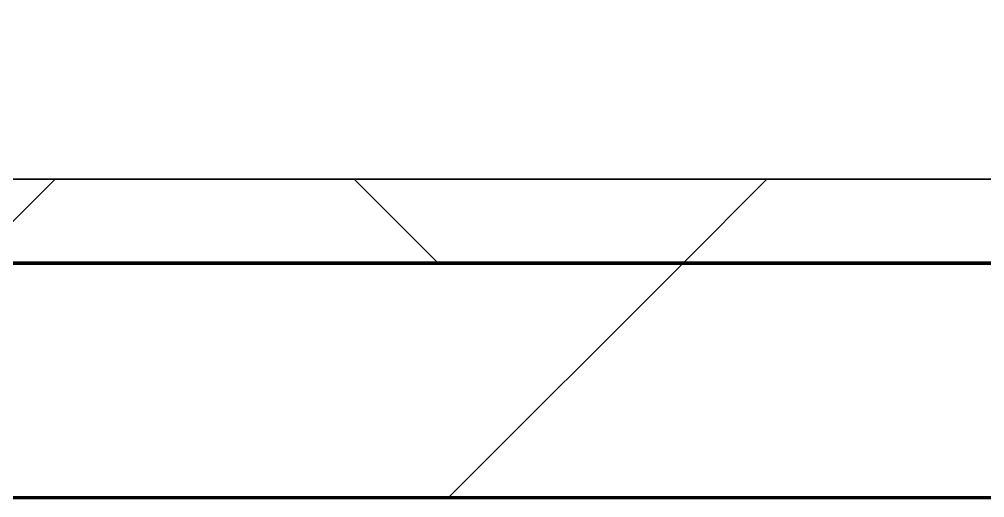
# Model space of a CAD drawing. Header units: millimetres. Extents: x -726012 to -647389, y -20772 to 18805.
# Drawn here: x -707146 to -706571, y -3461 to -3176 of the extents above; entities that cross this region are included whole.
import ezdxf
from ezdxf.xclip import XClip

# ---------------------------------------------------------------- set-up
doc = ezdxf.new("R2010")
doc.units = ezdxf.units.MM
doc.header["$XCLIPFRAME"] = 0
for name, color, linetype, lineweight in [('A-GLAZ-CURT', 2, 'Continuous', 9), ('A-WALL', 5, 'Continuous', 35), ('A-WALL-FNSH', 2, 'Continuous', 35), ('A-WALL-PATT', 1, 'Continuous', 35)]:
    doc.layers.add(name, color=color, linetype=linetype, lineweight=lineweight)
doc.layers.add('A11_ALU.SOLID SHEET', color=2, linetype='Continuous')

# ---------------------------------------------------------------- blocks, each defined once
blk = doc.blocks.new('PPLS-PP19_Custom Tile Pattern - Custom Tile Pattern-V150-4233-01 ENLARGED MULTI-PURPOSE LEVEL - REFLECTED CEILING PLAN - SHEET 4')
at = {"layer": 'A-GLAZ-CURT'}
for p, q in [((-300, 0), (300, 0)), ((300, 0), (-300, 0)), ((-222.32, 0), (-205, 0)), ((-205, 0), (-222.32, 0)), ((195.99, 0), (213.31, 0)), ((213.31, 0), (195.99, 0)), ((230.06, 0), (300, 0)), ((-300, -50), (300, -50)), ((300, -50), (-300, -50))]:
    blk.add_line(p, q, dxfattribs=at)
at = {"layer": 'A-GLAZ-CURT', "flags": 128}
for points in [[(-300, 0), (-291.56, 0), (-283.3, 0), (-275.2, 0), (-267.26, 0), (-259.45, 0), (-251.77, 0), (-244.2, 0), (-236.74, 0), (-229.36, 0), (-222.06, 0), (-214.83, 0), (-207.71, 0), (-200.76, 0), (-194.02, 0), (-187.54, 0), (-181.98, 0)], [(-125.17, 0), (-128.55, 0), (-134.16, 0), (-140.03, 0), (-145.5, 0), (-150.63, 0), (-155.53, 0), (-160.27, 0), (-164.95, 0), (-169.65, 0), (-174.47, 0), (-179.49, 0), (-184.81, 0), (-190.44, 0), (-196.37, 0), (-202.58, 0), (-209.04, 0), (-215.73, 0), (-222.63, 0), (-229.72, 0), (-236.97, 0), (-244.39, 0), (-251.96, 0), (-259.67, 0), (-267.51, 0)], [(-181.38, 0), (-175.58, 0), (-170.25, 0), (-165.64, 0), (-162.01, 0), (-159.53, 0), (-157.46, 0), (-154.52, 0), (-149.42, 0), (-141.84, 0), (-132.81, 0), (-126.08, 0)]]:
    blk.add_lwpolyline(points, dxfattribs=at)
at = {"layer": 'A-GLAZ-CURT'}
for points, knots in [([(-300, 0), (-284.65, 0), (-236.57, 0), (-174.61, 0), (-132.22, 0), (-117.04, 0), (-114.32, 0)], [-5323.127839, -5323.127839, -5323.127839, -5323.127839, -4502.809032, -2700.551212, -1002.059161, -665.39098, -665.39098, -665.39098, -665.39098]), ([(-182.87, 0), (-192.84, 0), (-223.34, 0), (-262.56, 0), (-294.48, 0), (-300, 0)], [-15861.324362, -15861.324362, -15861.324362, -15861.324362, -15131.813646, -13729.592194, -13439.944408, -13439.944408, -13439.944408, -13439.944408]), ([(-137.88, 0), (-140.56, 0), (-147.66, 0), (-147.69, 0), (-158.72, 0), (-174.02, 0), (-185.59, 0), (-209.77, 0), (-232.01, 0), (-255.22, 0), (-262.59, 0), (-264.9, 0), (-265.4, 0)], [-3187.727384, -3187.727384, -3187.727384, -3187.727384, -2919.378265, -2477.344047, -2237.412286, -2029.680487, -1755.085331, -1400.429864, -858.079193, -543.655514, -208.940337, 0, 0, 0, 0]), ([(-258.6, 0), (-257.91, 0), (-255.64, 0), (-252.58, 0), (-250.39, 0)], [-5722.54675, -5722.54675, -5722.54675, -5722.54675, -5657.471696, -5530.51498, -5530.51498, -5530.51498, -5530.51498]), ([(-250.33, 0), (-248.33, 0), (-238.88, 0), (-225.99, 0), (-213.1, 0), (-200.2, 0), (-190.36, 0), (-183.49, 0), (-182, 0)], [-5529.304117, -5529.304117, -5529.304117, -5529.304117, -5413.335975, -5017.494783, -4832.723979, -4666.091899, -4349.945572, -4264.587739, -4264.587739, -4264.587739, -4264.587739]), ([(-182, 0), (-187.1, 0), (-200.71, 0), (-216.65, 0), (-231.26, 0), (-233.46, 0), (-234, 0)], [-1696.333217, -1696.333217, -1696.333217, -1696.333217, -1422.553702, -978.033455, -846.069444, -682.911962, -682.911962, -682.911962, -682.911962]), ([(-233.49, 0), (-233.44, 0), (-232.38, 0), (-230.74, 0), (-225.3, 0), (-223.63, 0)], [-455.274641, -455.274641, -455.274641, -455.274641, -440.605512, -119.536984, 0, 0, 0, 0]), ([(-223.63, 0), (-219.39, 0), (-206.17, 0), (-188.58, 0), (-169.02, 0), (-152.12, 0), (-136.84, 0), (-127.33, 0), (-124.19, 0), (-123.43, 0), (-123.28, 0)], [-5463.295695, -5463.295695, -5463.295695, -5463.295695, -5161.076232, -4739.070012, -4465.409639, -4149.119819, -3839.893365, -3647.167523, -3488.92562, -3439.852845, -3439.852845, -3439.852845, -3439.852845]), ([(-113.66, 0), (-120.32, 0), (-141.04, 0), (-164.91, 0), (-181.99, 0)], [-17787.022127, -17787.022127, -17787.022127, -17787.022127, -17136.203329, -15882.609497, -15882.609497, -15882.609497, -15882.609497]), ([(-181.92, 0), (-177.34, 0), (-169.54, 0), (-158.7, 0), (-157.22, 0)], [-4263.105297, -4263.105297, -4263.105297, -4263.105297, -4000.813434, -3840.635403, -3840.635403, -3840.635403, -3840.635403]), ([(-133.82, 0), (-135.51, 0), (-137.8, 0), (-149.31, 0), (-162.01, 0), (-172.8, 0), (-180.34, 0), (-181.38, 0)], [-2731.647847, -2731.647847, -2731.647847, -2731.647847, -2418.507304, -2308.929706, -2113.765672, -1763.376603, -1707.279905, -1707.279905, -1707.279905, -1707.279905]), ([(-152.35, 0), (-151.03, 0), (-147.71, 0), (-143.57, 0), (-138.62, 0)], [-3494.978217, -3494.978217, -3494.978217, -3494.978217, -3371.022232, -3227.460399, -3227.460399, -3227.460399, -3227.460399]), ([(-118.78, 0), (-121.86, 0), (-126.28, 0), (-136.96, 0), (-147.46, 0), (-150.03, 0), (-150.57, 0)], [-5938.474035, -5938.474035, -5938.474035, -5938.474035, -5700.061948, -5508.838257, -5298.784692, -5196.16478, -5196.16478, -5196.16478, -5196.16478]), ([(-150.34, 0), (-150.07, 0), (-147.75, 0), (-142.6, 0), (-127.26, 0), (-107.3, 0), (-90.42, 0), (-75.26, 0), (-68.41, 0), (-65.12, 0), (-63.63, 0)], [-4948.728362, -4948.728362, -4948.728362, -4948.728362, -4883.323924, -4440.880425, -4054.690705, -3793.097032, -3402.597032, -3144.956779, -3050.982048, -2969.237017, -2969.237017, -2969.237017, -2969.237017]), ([(-45.32, 0), (-47.63, 0), (-58.4, 0), (-78.2, 0), (-110.94, 0), (-130.52, 0), (-147.74, 0), (-149.07, 0)], [-8231.700168, -8231.700168, -8231.700168, -8231.700168, -8073.216054, -7508.296369, -7004.680444, -6449.282163, -6277.220794, -6277.220794, -6277.220794, -6277.220794]), ([(-148.23, 0), (-146.94, 0), (-140.15, 0), (-137.28, 0), (-133.93, 0), (-128.78, 0), (-126.5, 0)], [-6162.058746, -6162.058746, -6162.058746, -6162.058746, -6017.569127, -5560.701257, -5364.112219, -5231.017328, -5231.017328, -5231.017328, -5231.017328]), ([(-113.67, 0), (-118.02, 0), (-126.36, 0), (-139.03, 0), (-146.11, 0), (-146.95, 0)], [-1173.37082, -1173.37082, -1173.37082, -1173.37082, -945.742622, -741.901385, -489.130243, -489.130243, -489.130243, -489.130243]), ([(-146.69, 0), (-146.59, 0), (-145.49, 0), (-135.69, 0), (-128.29, 0), (-125.15, 0)], [-420.34245, -420.34245, -420.34245, -420.34245, -406.956646, -290.263673, 0, 0, 0, 0]), ([(-127.41, 0), (-131.63, 0), (-133.16, 0), (-134.09, 0), (-134.15, 0)], [-8540.990293, -8540.990293, -8540.990293, -8540.990293, -8266.114998, -8246.473386, -8246.473386, -8246.473386, -8246.473386]), ([(-134.15, 0), (-133.32, 0), (-130.31, 0), (-117.33, 0), (-92.04, 0), (-74.02, 0), (-62.74, 0), (-60.36, 0), (-59.97, 0)], [-7657.439573, -7657.439573, -7657.439573, -7657.439573, -7293.749979, -6839.55839, -6236.997189, -5713.340575, -5140.470607, -5006.787413, -5006.787413, -5006.787413, -5006.787413]), ([(-120.13, 0), (-120.14, 0), (-120.24, 0), (-121.3, 0), (-129.25, 0), (-133.82, 0)], [-2933.992132, -2933.992132, -2933.992132, -2933.992132, -2920.575025, -2840.280255, -2731.647847, -2731.647847, -2731.647847, -2731.647847]), ([(-113.44, 0), (-113.48, 0), (-114.11, 0), (-119.73, 0), (-125.43, 0), (-127.03, 0), (-127.41, 0)], [-320.357034, -320.357034, -320.357034, -320.357034, -282.672656, -98.539552, -24.539552, 0, 0, 0, 0]), ([(-126.5, 0), (-122.44, 0), (-108.71, 0), (-86.68, 0), (-63.44, 0), (-54.4, 0), (-49.99, 0), (-46.85, 0), (-45.85, 0)], [-5231.017328, -5231.017328, -5231.017328, -5231.017328, -4994.692869, -4542.524482, -4008.285538, -3689.699207, -3546.54457, -3487.344885, -3487.344885, -3487.344885, -3487.344885]), ([(-125.15, 0), (-124.93, 0), (-121.96, 0), (-113.01, 0), (-98.9, 0), (-85.29, 0), (-71.67, 0), (-65.93, 0), (-65.07, 0)], [-3362.7396, -3362.7396, -3362.7396, -3362.7396, -3342.215224, -3074.362186, -2902.289527, -2605.247022, -2322.099534, -2241.8264, -2241.8264, -2241.8264, -2241.8264]), ([(-122.08, 0), (-122.01, 0), (-121.69, 0), (-121.2, 0), (-120.88, 0)], [-3136.336417, -3136.336417, -3136.336417, -3136.336417, -3110.304437, -3035.164275, -3035.164275, -3035.164275, -3035.164275]), ([(-45.31, 0), (-48.91, 0), (-60.2, 0), (-85.2, 0), (-107.61, 0), (-116.56, 0), (-117.56, 0)], [-3439.113436, -3439.113436, -3439.113436, -3439.113436, -2842.901703, -2193.204658, -1433.981041, -985.49888, -985.49888, -985.49888, -985.49888]), ([(-45.33, 0), (-49.22, 0), (-58.04, 0), (-75.59, 0), (-94, 0), (-109.42, 0), (-112.98, 0), (-113.77, 0)], [-1699.322157, -1699.322157, -1699.322157, -1699.322157, -1466.981642, -1208.454564, -789.402658, -501.969187, -382.299225, -382.299225, -382.299225, -382.299225]), ([(-113.74, 0), (-112.68, 0), (-108.35, 0), (-96.78, 0), (-71.33, 0), (-42.53, 0), (-12.78, 0), (4.23, 0), (9.64, 0), (10.14, 0), (10.18, 0)], [-5584.198834, -5584.198834, -5584.198834, -5584.198834, -5430.283136, -5103.229623, -4799.173296, -4065.652676, -3589.737505, -3285.047089, -3066.359526, -3044.715262, -3044.715262, -3044.715262, -3044.715262]), ([(-113.71, 0), (-112.23, 0), (-106.72, 0), (-99.5, 0), (-91.46, 0)], [-640.565001, -640.565001, -640.565001, -640.565001, -460.363443, 0, 0, 0, 0]), ([(-72.93, 0), (-75.51, 0), (-86.87, 0), (-101.72, 0), (-113.31, 0)], [-19442.345229, -19442.345229, -19442.345229, -19442.345229, -18935.241197, -17798.428325, -17798.428325, -17798.428325, -17798.428325]), ([(-46.15, 0), (-46.58, 0), (-49.04, 0), (-60.59, 0), (-81.23, 0), (-99.37, 0), (-111.45, 0), (-113.28, 0)], [-1484.618509, -1484.618509, -1484.618509, -1484.618509, -1405.135169, -1060.00838, -740.068933, -229.489605, -123.718209, -123.718209, -123.718209, -123.718209]), ([(-86.16, 0), (-91.37, 0), (-99.88, 0), (-109.15, 0), (-112.66, 0)], [-1681.3698, -1681.3698, -1681.3698, -1681.3698, -1374.161226, -1190.970275, -1190.970275, -1190.970275, -1190.970275]), ([(-91.46, 0), (-90.09, 0), (-84.7, 0), (-77.43, 0), (-72.73, 0), (-72.64, 0), (-72.64, 0)], [-19832.387487, -19832.387487, -19832.387487, -19832.387487, -19753.885894, -19541.04734, -19478.625389, -19471.062469, -19471.062469, -19471.062469, -19471.062469]), ([(-63.96, 0), (-64.13, 0), (-72.5, 0), (-80.63, 0), (-86.16, 0)], [-2171.769325, -2171.769325, -2171.769325, -2171.769325, -2007.031671, -1681.3698, -1681.3698, -1681.3698, -1681.3698]), ([(-29.03, 0), (-33.97, 0), (-43.74, 0), (-56.37, 0), (-71.66, 0), (-77.83, 0), (-82.66, 0), (-83.28, 0), (-83.28, 0)], [-2680.714891, -2680.714891, -2680.714891, -2680.714891, -2413.671296, -2161.752162, -2006.592567, -1646.621388, -1424.436217, -1393.971743, -1393.971743, -1393.971743, -1393.971743]), ([(-83.28, 0), (-83.28, 0), (-82.91, 0), (-76.14, 0), (-62.97, 0), (-48.14, 0), (-36.49, 0), (-33.57, 0), (-29.94, 0), (-28.57, 0)], [-1393.4169, -1393.4169, -1393.4169, -1393.4169, -1353.722004, -1274.333717, -1073.56893, -651.549973, -296.515819, -83.513472, 0, 0, 0, 0]), ([(-66.39, 0), (-66.39, 0), (-63.63, 0), (-57.13, 0), (-49.27, 0), (-46.29, 0)], [-2493.31794, -2493.31794, -2493.31794, -2493.31794, -2315.303971, -1809.437387, -1498.934542, -1498.934542, -1498.934542, -1498.934542]), ([(31.18, 0), (25.97, 0), (11.99, 0), (-16.92, 0), (-47.42, 0), (-65.77, 0), (-66.37, 0), (-66.38, 0)], [-4496.803627, -4496.803627, -4496.803627, -4496.803627, -4222.080604, -3745.412743, -2981.410125, -2542.574734, -2498.224237, -2498.224237, -2498.224237, -2498.224237]), ([(-63.63, 0), (-61.49, 0), (-57.39, 0), (-54.49, 0), (-45.2, 0), (-40.79, 0), (-40.46, 0), (-40.44, 0)], [-2969.237017, -2969.237017, -2969.237017, -2969.237017, -2851.217951, -2734.127174, -2474.780881, -2410.990208, -2350.645972, -2350.645972, -2350.645972, -2350.645972]), ([(-58.83, 0), (-58.37, 0), (-57.29, 0), (-54.23, 0), (-46.33, 0), (-42.62, 0), (-41.76, 0)], [-4859.52896, -4859.52896, -4859.52896, -4859.52896, -4680.891996, -4469.85053, -4321.566175, -4270.495146, -4270.495146, -4270.495146, -4270.495146]), ([(-51.83, 0), (-51.83, 0), (-51.78, 0), (-47.7, 0), (-46.72, 0), (-45.41, 0)], [-632.814994, -632.814994, -632.814994, -632.814994, -627.965721, -508.377888, -286.271434, -286.271434, -286.271434, -286.271434]), ([(76.63, 0), (74.8, 0), (67.65, 0), (53.52, 0), (37, 0), (24.07, 0), (12.82, 0), (-2.9, 0), (-20.62, 0), (-32.81, 0), (-44.85, 0), (-51.43, 0), (-51.79, 0)], [-3095.572228, -3095.572228, -3095.572228, -3095.572228, -2950.589685, -2634.532728, -2313.748533, -2106.613311, -1925.670641, -1617.263037, -1290.787923, -1039.307308, -819.71621, -644.910881, -644.910881, -644.910881, -644.910881]), ([(-36.33, 0), (-36.43, 0), (-37.27, 0), (-42.88, 0), (-44.65, 0), (-45.43, 0)], [-1855.773136, -1855.773136, -1855.773136, -1855.773136, -1810.870157, -1672.078046, -1529.8683, -1529.8683, -1529.8683, -1529.8683]), ([(-45.38, 0), (-42.58, 0), (-30, 0), (-18.03, 0), (8.61, 0), (15.02, 0), (22.91, 0), (31, 0), (39.04, 0), (51.19, 0), (58.74, 0), (61.34, 0), (61.45, 0)], [-3478.018737, -3478.018737, -3478.018737, -3478.018737, -3315.260113, -2864.387349, -2439.246196, -2084.094819, -1956.422387, -1818.904206, -1645.594513, -1443.202566, -1228.752106, -1120.932285, -1120.932285, -1120.932285, -1120.932285]), ([(-45.32, 0), (-40.51, 0), (-33.03, 0), (-29.82, 0), (-29.19, 0)], [-1465.565847, -1465.565847, -1465.565847, -1465.565847, -963.711516, -666.19313, -666.19313, -666.19313, -666.19313]), ([(-36.62, 0), (-36.62, 0), (-40.35, 0), (-42.36, 0), (-44.6, 0), (-45.13, 0)], [-4069.478503, -4069.478503, -4069.478503, -4069.478503, -3858.647035, -3538.256648, -3449.24608, -3449.24608, -3449.24608, -3449.24608]), ([(9.32, 0), (9.08, 0), (7.65, 0), (2.57, 0), (-12.23, 0), (-25.64, 0), (-36.75, 0), (-43.58, 0), (-45.04, 0)], [-2922.926651, -2922.926651, -2922.926651, -2922.926651, -2882.788014, -2720.818881, -2518.50168, -2125.455881, -1792.521578, -1705.040547, -1705.040547, -1705.040547, -1705.040547]), ([(-26.75, 0), (-27.82, 0), (-33.84, 0), (-40.34, 0), (-44.38, 0)], [-8718.362214, -8718.362214, -8718.362214, -8718.362214, -8532.293389, -8253.382896, -8253.382896, -8253.382896, -8253.382896]), ([(-41.76, 0), (-39.9, 0), (-37.72, 0), (-36.92, 0), (-36.77, 0)], [-4270.495146, -4270.495146, -4270.495146, -4270.495146, -4161.040818, -4106.245333, -4106.245333, -4106.245333, -4106.245333]), ([(-36.78, 0), (-32.43, 0), (-19.22, 0), (0.91, 0), (16.51, 0), (22.4, 0)], [-6191.144455, -6191.144455, -6191.144455, -6191.144455, -5862.463379, -5340.621928, -5030.30487, -5030.30487, -5030.30487, -5030.30487]), ([(-36.29, 0), (-36.29, 0), (-34.66, 0), (-28.88, 0), (-26.95, 0), (-26.54, 0)], [-9150.272121, -9150.272121, -9150.272121, -9150.272121, -9057.163041, -8919.836787, -8834.607043, -8834.607043, -8834.607043, -8834.607043]), ([(30.82, 0), (29.27, 0), (20.14, 0), (3.54, 0), (-16.58, 0), (-34.76, 0), (-36.04, 0)], [-10462.034656, -10462.034656, -10462.034656, -10462.034656, -10363.088938, -9884.23066, -9424.652049, -9182.880979, -9182.880979, -9182.880979, -9182.880979]), ([(-33.34, 0), (-33.34, 0), (-32.93, 0), (-31.16, 0), (-30.52, 0)], [-2415.024266, -2415.024266, -2415.024266, -2415.024266, -2357.633367, -2323.618664, -2323.618664, -2323.618664, -2323.618664]), ([(70.61, 0), (66.16, 0), (55.8, 0), (39.61, 0), (24.74, 0), (2.64, 0), (-17.84, 0), (-30.57, 0), (-31.82, 0), (-32, 0)], [-4647.237329, -4647.237329, -4647.237329, -4647.237329, -4326.416877, -4098.545751, -3766.694881, -3333.063701, -2994.501669, -2698.150104, -2614.070998, -2614.070998, -2614.070998, -2614.070998]), ([(-30.76, 0), (-30.73, 0), (-29.99, 0), (-23.47, 0), (-15.75, 0), (-15.19, 0)], [-54176.191683, -54176.191683, -54176.191683, -54176.191683, -54157.274271, -53749.15266, -53717.791567, -53717.791567, -53717.791567, -53717.791567]), ([(-30.52, 0), (-27.11, 0), (-17.83, 0), (5.99, 0), (22.06, 0), (37.44, 0), (45.92, 0), (57.76, 0), (64.47, 0), (72.74, 0), (75.22, 0), (76.03, 0), (76.21, 0)], [-2323.618664, -2323.618664, -2323.618664, -2323.618664, -2142.497158, -1716.209403, -1206.526904, -1089.329421, -901.315459, -753.071572, -495.328968, -421.953223, -334.951786, -290.452333, -290.452333, -290.452333, -290.452333]), ([(-13, 0), (-14.35, 0), (-17.68, 0), (-25.97, 0), (-29.52, 0), (-30.21, 0)], [-55207.591944, -55207.591944, -55207.591944, -55207.591944, -54789.006179, -54461.685999, -54290.791712, -54290.791712, -54290.791712, -54290.791712]), ([(8.33, 0), (8.19, 0), (7.18, 0), (0.32, 0), (-13.89, 0), (-24.92, 0), (-29.03, 0)], [-3574.286521, -3574.286521, -3574.286521, -3574.286521, -3526.962355, -3285.499107, -2903.012179, -2680.714891, -2680.714891, -2680.714891, -2680.714891]), ([(-28.98, 0), (-28.66, 0), (-27.39, 0), (-24.45, 0), (-22.56, 0)], [-166.548282, -166.548282, -166.548282, -166.548282, -102.06493, 0, 0, 0, 0]), ([(-28.57, 0), (-26.93, 0), (-20.29, 0), (-11.45, 0), (2.08, 0), (13.15, 0), (21.24, 0), (24.62, 0), (24.72, 0), (24.72, 0)], [-5361.429781, -5361.429781, -5361.429781, -5361.429781, -5261.36855, -5050.479954, -4785.90057, -4596.498881, -4445.288762, -4384.376941, -4376.041937, -4376.041937, -4376.041937, -4376.041937]), ([(-22.56, 0), (-20.27, 0), (-17.03, 0), (-11.36, 0), (-7.66, 0), (-6.6, 0), (-6.44, 0)], [-56468.192263, -56468.192263, -56468.192263, -56468.192263, -56344.022017, -56303.229861, -56166.290093, -56124.392176, -56124.392176, -56124.392176, -56124.392176]), ([(-15.19, 0), (-13.07, 0), (1.35, 0), (16.4, 0), (22, 0)], [-461.142613, -461.142613, -461.142613, -461.142613, -429.606584, -411.393289, -411.393289, -411.393289, -411.393289]), ([(-6.54, 0), (-6.73, 0), (-7.2, 0), (-7.6, 0), (-7.79, 0)], [-56009.792147, -56009.792147, -56009.792147, -56009.792147, -55949.290093, -55895.192118, -55895.192118, -55895.192118, -55895.192118]), ([(-2.63, 0), (-2.47, 0), (-1.22, 0), (4.92, 0), (15.97, 0), (22.54, 0), (24.49, 0)], [-226.825321, -226.825321, -226.825321, -226.825321, -220.269177, -206.416616, -198.214427, -187.717507, -187.717507, -187.717507, -187.717507]), ([(103.09, 0), (101.08, 0), (86.31, 0), (63.34, 0), (35.84, 0), (12, 0), (3.08, 0), (-1.67, 0), (-2.25, 0)], [-375.435014, -375.435014, -375.435014, -375.435014, -369.147452, -330.153101, -307.516438, -285.83788, -246.234814, -234.646884, -234.646884, -234.646884, -234.646884]), ([(24.69, 0), (24.54, 0), (20.99, 0), (15.48, 0), (10.8, 0), (9.63, 0)], [-4368.572414, -4368.572414, -4368.572414, -4368.572414, -4306.476363, -4080.000647, -3772.857994, -3772.857994, -3772.857994, -3772.857994]), ([(22.57, 0), (22.12, 0), (19.88, 0), (18.85, 0), (18.16, 0)], [-6004.223754, -6004.223754, -6004.223754, -6004.223754, -5972.647715, -5832.674503, -5832.674503, -5832.674503, -5832.674503]), ([(90.37, 0), (87.89, 0), (83.4, 0), (74.4, 0), (62.26, 0), (51.85, 0), (43.81, 0), (30.52, 0), (24.74, 0), (22.93, 0)], [-7376.617754, -7376.617754, -7376.617754, -7376.617754, -7135.649961, -6924.452779, -6738.82075, -6548.303034, -6314.283804, -6135.05769, -6012.608772, -6012.608772, -6012.608772, -6012.608772]), ([(22.99, 0), (29.17, 0), (49.23, 0), (72.46, 0), (88.74, 0), (90.69, 0)], [-410.31676, -410.31676, -410.31676, -410.31676, -390.253598, -346.313304, -340.322825, -340.322825, -340.322825, -340.322825]), ([(22.99, 0), (31.48, 0), (49.37, 0), (70.92, 0), (82.12, 0), (83.66, 0)], [-5019.860897, -5019.860897, -5019.860897, -5019.860897, -4573.028122, -4094.177415, -3869.465285, -3869.465285, -3869.465285, -3869.465285]), ([(27.44, 0), (27.9, 0), (29.54, 0), (38.07, 0), (53.39, 0), (71.67, 0), (84.83, 0), (85.75, 0), (89.38, 0), (90.82, 0)], [-5037.309798, -5037.309798, -5037.309798, -5037.309798, -4887.603822, -4705.298446, -4353.683244, -3960.84581, -3759.045785, -3336.541051, -3048.898036, -3048.898036, -3048.898036, -3048.898036]), ([(27.89, 0), (29.09, 0), (33.4, 0), (48.37, 0), (67.96, 0), (83.01, 0), (90.33, 0)], [-147.777612, -147.777612, -147.777612, -147.777612, -135.792042, -118.513713, -97.899267, -75.885801, -75.885801, -75.885801, -75.885801]), ([(53.18, 0), (53.06, 0), (52.22, 0), (44.99, 0), (36.46, 0), (30.82, 0)], [-622.740158, -622.740158, -622.740158, -622.740158, -566.066452, -360.610861, 0, 0, 0, 0]), ([(136.44, 0), (121.66, 0), (86.93, 0), (51.16, 0), (31.18, 0)], [-106.750556, -106.750556, -106.750556, -106.750556, -59.610984, 0, 0, 0, 0]), ([(159.67, 0), (155.02, 0), (141.56, 0), (109.77, 0), (76.86, 0), (57.82, 0), (46.51, 0), (41.18, 0), (36.02, 0), (35.54, 0), (35.54, 0)], [-505.386542, -505.386542, -505.386542, -505.386542, -458.593899, -401.860199, -357.622665, -341.267687, -334.000314, -326.15566, -319.318397, -317.489778, -317.489778, -317.489778, -317.489778]), ([(36.29, 0), (37.77, 0), (48.82, 0), (64.79, 0), (80.95, 0), (90.75, 0), (91.08, 0)], [-314.598523, -314.598523, -314.598523, -314.598523, -305.899624, -287.17622, -249.500363, -248.179537, -248.179537, -248.179537, -248.179537]), ([(61.47, 0), (61.47, 0), (61.21, 0), (54.61, 0), (53.71, 0), (53.56, 0)], [-1113.311073, -1113.311073, -1113.311073, -1113.311073, -1096.402191, -891.204116, -747.28819, -747.28819, -747.28819, -747.28819]), ([(76.22, 0), (75.58, 0), (73.64, 0), (71.05, 0), (70.61, 0)], [-193.634889, -193.634889, -193.634889, -193.634889, -31.537676, 0, 0, 0, 0]), ([(114.39, 0), (114.2, 0), (112.08, 0), (105.42, 0), (96.03, 0), (92.61, 0), (91.31, 0)], [-8148.58938, -8148.58938, -8148.58938, -8148.58938, -8105.191388, -7723.759874, -7531.75727, -7406.767545, -7406.767545, -7406.767545, -7406.767545]), ([(91.33, 0), (107.03, 0), (122.73, 0), (138.28, 0), (138.53, 0)], [-339.67042, -339.67042, -339.67042, -339.67042, -291.370682, -290.5735, -290.5735, -290.5735, -290.5735]), ([(91.33, 0), (104.58, 0), (124.59, 0), (132.42, 0), (134.6, 0)], [-247.838972, -247.838972, -247.838972, -247.838972, -194.761443, -152.241002, -152.241002, -152.241002, -152.241002]), ([(91.34, 0), (95.01, 0), (106.44, 0), (116.36, 0), (128.63, 0), (128.95, 0)], [-74.870843, -74.870843, -74.870843, -74.870843, -63.759246, -39.050993, -35.895543, -35.895543, -35.895543, -35.895543]), ([(94.4, 0), (94.4, 0), (94.64, 0), (99.11, 0), (108.97, 0), (120.79, 0), (139.94, 0), (163.31, 0), (185.23, 0), (193.62, 0), (194.69, 0), (194.79, 0)], [-2348.345796, -2348.345796, -2348.345796, -2348.345796, -2310.419338, -2233.599744, -2052.234781, -1843.028543, -1530.39897, -1095.004608, -529.74427, -295.064701, -265.121568, -265.121568, -265.121568, -265.121568]), ([(129.02, 0), (129.02, 0), (124.41, 0), (122.35, 0), (114.96, 0), (108.04, 0), (103.09, 0)], [-35.386604, -35.386604, -35.386604, -35.386604, -31.430235, -22.807238, -15.488593, 0, 0, 0, 0]), ([(157.9, 0), (156.77, 0), (151.67, 0), (143.29, 0), (134.04, 0), (126.24, 0), (118.6, 0), (114.23, 0), (111.98, 0), (105.66, 0), (105.23, 0), (105.23, 0)], [-10292.955006, -10292.955006, -10292.955006, -10292.955006, -10098.273015, -9847.788484, -9677.714971, -9567.007022, -9453.21225, -9220.200448, -9012.77275, -8966.157302, -8929.495943, -8929.495943, -8929.495943, -8929.495943]), ([(105.26, 0), (105.52, 0), (111.01, 0), (112.65, 0), (113.59, 0)], [-8920.561005, -8920.561005, -8920.561005, -8920.561005, -8814.835624, -8577.462505, -8577.462505, -8577.462505, -8577.462505]), ([(128.58, 0), (128.8, 0), (130.16, 0), (139.26, 0), (152.67, 0), (161.24, 0), (162.19, 0), (162.75, 0)], [-633.326174, -633.326174, -633.326174, -633.326174, -627.736123, -618.981161, -602.094757, -592.980799, -581.414464, -581.414464, -581.414464, -581.414464]), ([(137.1, 0), (136, 0), (133.64, 0), (129.87, 0), (129.11, 0)], [-670.405967, -670.405967, -670.405967, -670.405967, -651.020627, -640.742133, -640.742133, -640.742133, -640.742133]), ([(159.62, 0), (159.08, 0), (158.2, 0), (157.85, 0), (157.77, 0)], [-10632.027683, -10632.027683, -10632.027683, -10632.027683, -10580.760289, -10550.278881, -10550.278881, -10550.278881, -10550.278881]), ([(193.8, 0), (193.33, 0), (190.11, 0), (183.13, 0), (171, 0), (161.95, 0), (161.43, 0), (160.07, 0), (159.75, 0)], [-11665.349007, -11665.349007, -11665.349007, -11665.349007, -11565.880756, -11105.624034, -10839.086983, -10768.332124, -10666.779182, -10636.053506, -10636.053506, -10636.053506, -10636.053506]), ([(300, 0), (286.53, 0), (254.22, 0), (207.11, 0), (177.78, 0), (161.9, 0), (159.98, 0)], [-285.253232, -285.253232, -285.253232, -285.253232, -244.693688, -187.987675, -143.776725, -131.062296, -131.062296, -131.062296, -131.062296]), ([(168.37, 0), (167.68, 0), (165.41, 0), (162.38, 0), (159.99, 0)], [-543.375029, -543.375029, -543.375029, -543.375029, -530.793311, -506.475593, -506.475593, -506.475593, -506.475593]), ([(160.63, 0), (162.13, 0), (166.04, 0), (174.15, 0), (185.98, 0), (208.82, 0), (219.42, 0), (230.06, 0)], [-107.933655, -107.933655, -107.933655, -107.933655, -87.660824, -65.295536, -41.623857, -24.459831, 0, 0, 0, 0]), ([(162.75, 0), (165.4, 0), (170.91, 0), (172.61, 0), (172.61, 0)], [-111.264224, -111.264224, -111.264224, -111.264224, -56.742688, -19.085662, -19.085662, -19.085662, -19.085662]), ([(247.1, 0), (246.76, 0), (245.04, 0), (238.34, 0), (226.56, 0), (221.1, 0), (200.27, 0), (182.99, 0), (174.27, 0), (169.67, 0), (168.99, 0)], [-9649.085549, -9649.085549, -9649.085549, -9649.085549, -9581.591397, -9406.094246, -9221.510254, -9016.44624, -8717.832359, -8253.978395, -8152.463617, -8069.855175, -8069.855175, -8069.855175, -8069.855175]), ([(215.22, 0), (214.62, 0), (210.55, 0), (203.98, 0), (187.54, 0), (175.3, 0), (169.49, 0)], [-203.825446, -203.825446, -203.825446, -203.825446, -198.527383, -184.406837, -162.427601, -142.916156, -142.916156, -142.916156, -142.916156]), ([(171.51, 0), (176.48, 0), (193.23, 0), (201.73, 0), (208.81, 0), (213.9, 0), (241.96, 0), (266.73, 0), (281.71, 0), (291.04, 0), (294.91, 0), (296.33, 0)], [-7971.819559, -7971.819559, -7971.819559, -7971.819559, -7784.112253, -7606.717214, -7289.299508, -7042.621073, -6582.165592, -6068.460911, -5766.029927, -5566.724884, -5333.273128, -5333.273128, -5333.273128, -5333.273128]), ([(172.07, 0), (177.66, 0), (187.87, 0), (201.08, 0), (207.47, 0), (213.96, 0), (215.11, 0)], [-255.364076, -255.364076, -255.364076, -255.364076, -237.955587, -223.92608, -215.862851, -208.75215, -208.75215, -208.75215, -208.75215]), ([(300, 0), (288.22, 0), (262, 0), (230.43, 0), (219.94, 0), (219.02, 0)], [-12528.858583, -12528.858583, -12528.858583, -12528.858583, -11905.454923, -11162.864862, -10856.732305, -10856.732305, -10856.732305, -10856.732305]), ([(219.9, 0), (220.86, 0), (227.84, 0), (242.06, 0), (246.54, 0), (246.96, 0)], [-10670.940496, -10670.940496, -10670.940496, -10670.940496, -10511.382485, -9925.173265, -9834.877357, -9834.877357, -9834.877357, -9834.877357]), ([(284.76, 0), (284.76, 0), (285.09, 0), (287.47, 0), (293.59, 0), (297.76, 0), (300, 0)], [-4110.630118, -4110.630118, -4110.630118, -4110.630118, -4053.389046, -3959.664717, -3862.421465, -3746.95702, -3746.95702, -3746.95702, -3746.95702]), ([(295.67, 0), (294.07, 0), (290.37, 0), (285.38, 0), (284.87, 0)], [-4671.1457, -4671.1457, -4671.1457, -4671.1457, -4358.271401, -4143.037883, -4143.037883, -4143.037883, -4143.037883]), ([(296.36, 0), (296.67, 0), (297.38, 0), (297.86, 0), (298.09, 0)], [-5331.280472, -5331.280472, -5331.280472, -5331.280472, -5280.360606, -5199.253518, -5199.253518, -5199.253518, -5199.253518])]:
    blk.add_open_spline(points, degree=3, knots=knots, dxfattribs=at)
for points in [[(-113.66, 0), (-115.63, 0), (-117.28, 0), (-118.78, 0)], [(-117.74, 0), (-117.32, 0), (-115.98, 0), (-114.79, 0)], [(-115.82, 0), (-115.47, 0), (-114.89, 0), (-114.1, 0)], [(-114.09, 0), (-114.82, 0), (-115.31, 0), (-115.63, 0)], [(-44.93, 0), (-43.19, 0), (-40.22, 0), (-36.78, 0)], [(-39.84, 0), (-39.08, 0), (-38.11, 0), (-37.36, 0)], [(18.16, 0), (19.06, 0), (20.69, 0), (22.01, 0)], [(23.24, 0), (24.99, 0), (25.72, 0), (26.12, 0)], [(24.49, 0), (25.23, 0), (25.72, 0), (26.04, 0)], [(80.35, 0), (79.57, 0), (78.27, 0), (76.63, 0)], [(84.06, 0), (83.48, 0), (82.41, 0), (81.72, 0)], [(91.34, 0), (92.49, 0), (93.57, 0), (94.33, 0)], [(159.4, 0), (158.64, 0), (158.33, 0), (158.3, 0)], [(168.74, 0), (168.74, 0), (169.81, 0), (171.51, 0)], [(195.11, 0), (194.91, 0), (194.44, 0), (193.8, 0)]]:
    blk.add_open_spline(points, degree=3, dxfattribs=at)
blk = doc.blocks.new('PPLS-PP19_Custom Tile Pattern - Custom Tile Pattern-V151-4233-01 ENLARGED MULTI-PURPOSE LEVEL - REFLECTED CEILING PLAN - SHEET 4')
at = {"layer": 'A-GLAZ-CURT'}
for p, q in [((-300, 0), (300, 0)), ((300, 0), (-300, 0)), ((-293.07, 0), (-275.75, 0)), ((-275.75, 0), (-293.07, 0)), ((-300, -50), (300, -50)), ((300, -50), (-300, -50))]:
    blk.add_line(p, q, dxfattribs=at)
at = {"layer": 'A-GLAZ-CURT', "flags": 128}
for points in [[(-300, 0), (-291.56, 0), (-283.3, 0)], [(-283.55, 0), (-291.73, 0), (-300, 0)]]:
    blk.add_lwpolyline(points, dxfattribs=at)
at = {"layer": 'A-GLAZ-CURT'}
for points, knots in [([(-300, 0), (-284.65, 0), (-236.57, 0), (-195.43, 0), (-170, 0), (-167.01, 0)], [-5323.127839, -5323.127839, -5323.127839, -5323.127839, -4502.809032, -2700.551212, -2454.190898, -2454.190898, -2454.190898, -2454.190898]), ([(-167.37, 0), (-181.88, 0), (-217.06, 0), (-262.56, 0), (-294.48, 0), (-300, 0)], [-16248.745155, -16248.745155, -16248.745155, -16248.745155, -15131.813646, -13729.592194, -13439.944408, -13439.944408, -13439.944408, -13439.944408])]:
    blk.add_open_spline(points, degree=3, knots=knots, dxfattribs=at)
blk = doc.blocks.new('*U885')
at = {"layer": 'A-GLAZ-CURT'}
for name, p in [('PPLS-PP19_Custom Tile Pattern - Custom Tile Pattern-V150-4233-01 ENLARGED MULTI-PURPOSE LEVEL - REFLECTED CEILING PLAN - SHEET 4', (-30600, 4270.45)), ('PPLS-PP19_Custom Tile Pattern - Custom Tile Pattern-V151-4233-01 ENLARGED MULTI-PURPOSE LEVEL - REFLECTED CEILING PLAN - SHEET 4', (-30000, 4270.45))]:
    blk.add_blockref(name, p, dxfattribs=at)
blk = doc.blocks.new('*U1287')
blk.add_lwpolyline([(21173.36, -580), (28210, -580), (28210, -6849.96), (45954.15, -6849.96), (45954.15, 600), (82995.06, 600), (83086.47, 650), (90052, 650), (90392, 990), (103159.16, 990), (103159.16, 4990), (21173.36, 4990), (21173.36, 3485.45), (21203.36, 3485.45), (21203.36, 925.54), (21173.36, 925.54), (21173.36, -580)])

msp = doc.modelspace()

# ---------------------------------------------------------------- hatches: boundary and pattern name
at = {"layer": 'A-WALL-PATT', "lineweight": 9}
h = msp.add_hatch(dxfattribs=at)
h.set_pattern_fill('FP_3', color=256, style=0, pattern_type=2)
h.set_pattern_definition([(45, (0, 0), (-212.13203, 212.13203), []), (135, (0, 0), (-212.13203, -212.13203), [])])
h.paths.add_polyline_path([(-698728.22, -3320.94), (-698728.22, -3270.94), (-701451.04, -3270.94), (-701339.13, -3320.94), (-699206.29, -3320.94)])
h.paths.add_polyline_path([(-703169.5, -3320.94), (-701449.44, -3320.94), (-701561.35, -3270.94), (-705051.04, -3270.94), (-704939.13, -3320.94), (-703306.16, -3320.94)])
h.paths.add_polyline_path([(-706586.05, -3320.94), (-705049.44, -3320.94), (-705161.35, -3270.94), (-716522.37, -3270.94), (-716522.37, -3320.94), (-706722.72, -3320.94)])
h = msp.add_hatch(dxfattribs=at)
h.set_pattern_fill('FP_4', color=256, style=0, pattern_type=2)
h.set_pattern_definition([(45, (0, 0), (-212.13203, 212.13203), [])])
h.paths.add_polyline_path([(-698678.22, -3460.94), (-698678.22, -3320.94), (-701339.13, -3320.94), (-701288.73, -3343.46), (-701284.96, -3341.28), (-701279.79, -3341.28), (-701273.71, -3345.94), (-701272.71, -3350.62), (-701207.37, -3379.81), (-701225.73, -3420.89), (-701449.44, -3320.94), (-704939.13, -3320.94), (-704888.73, -3343.46), (-704884.96, -3341.28), (-704879.79, -3341.28), (-704873.71, -3345.94), (-704872.71, -3350.62), (-704807.37, -3379.81), (-704825.73, -3420.89), (-705049.44, -3320.94), (-716522.37, -3320.94), (-716522.37, -3460.94), (-699206.29, -3460.94)])

# ---------------------------------------------------------------- linework, layer by layer
at = {"layer": 'A-WALL', "color": 7, "lineweight": 70}
for p, q in [((-716472.37, -3320.94), (-705982.37, -3320.94)), ((-705982.37, -3320.94), (-716472.37, -3320.94)), ((-705982.37, -3460.94), (-716522.37, -3460.94))]:
    msp.add_line(p, q, dxfattribs=at)
at = {"layer": 'A-WALL-FNSH', "color": 250}
msp.add_line((-716522.37, -3270.94), (-705982.37, -3270.94), dxfattribs=at)

# ---------------------------------------------------------------- block references
msp.add_blockref('*U885', (-676282.37, -7541.39))

# ---------------------------------------------------------------- next in the draw order: block references
at = {"layer": 'A11_ALU.SOLID SHEET'}
ref = msp.add_blockref('*U1287', (-744682.37, 3579.02), dxfattribs=at)
XClip(ref).set_block_clipping_path([(22516.8245944298, -23612.0000696909), (92487.8891097467, 7199.9972603897)])

doc.saveas('drawing.dxf')
